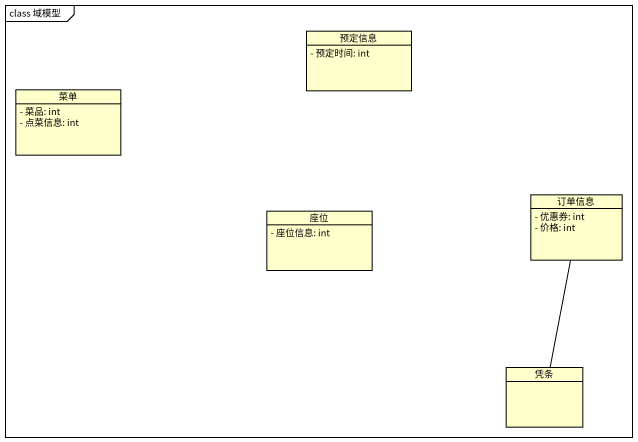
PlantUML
@startuml
mainframe class 域模型
hide circle
hide empty members
skinparam classAttributeIconSize 0
class 预定信息 {
  - 预定时间: int
}
class 菜单 {
  - 菜品: int
  - 点菜信息: int
}
class 座位 {
  - 座位信息: int
}
class 订单信息 {
  - 优惠券: int
  - 价格: int
}
class 凭条
凭条 -up- 订单信息
@enduml
